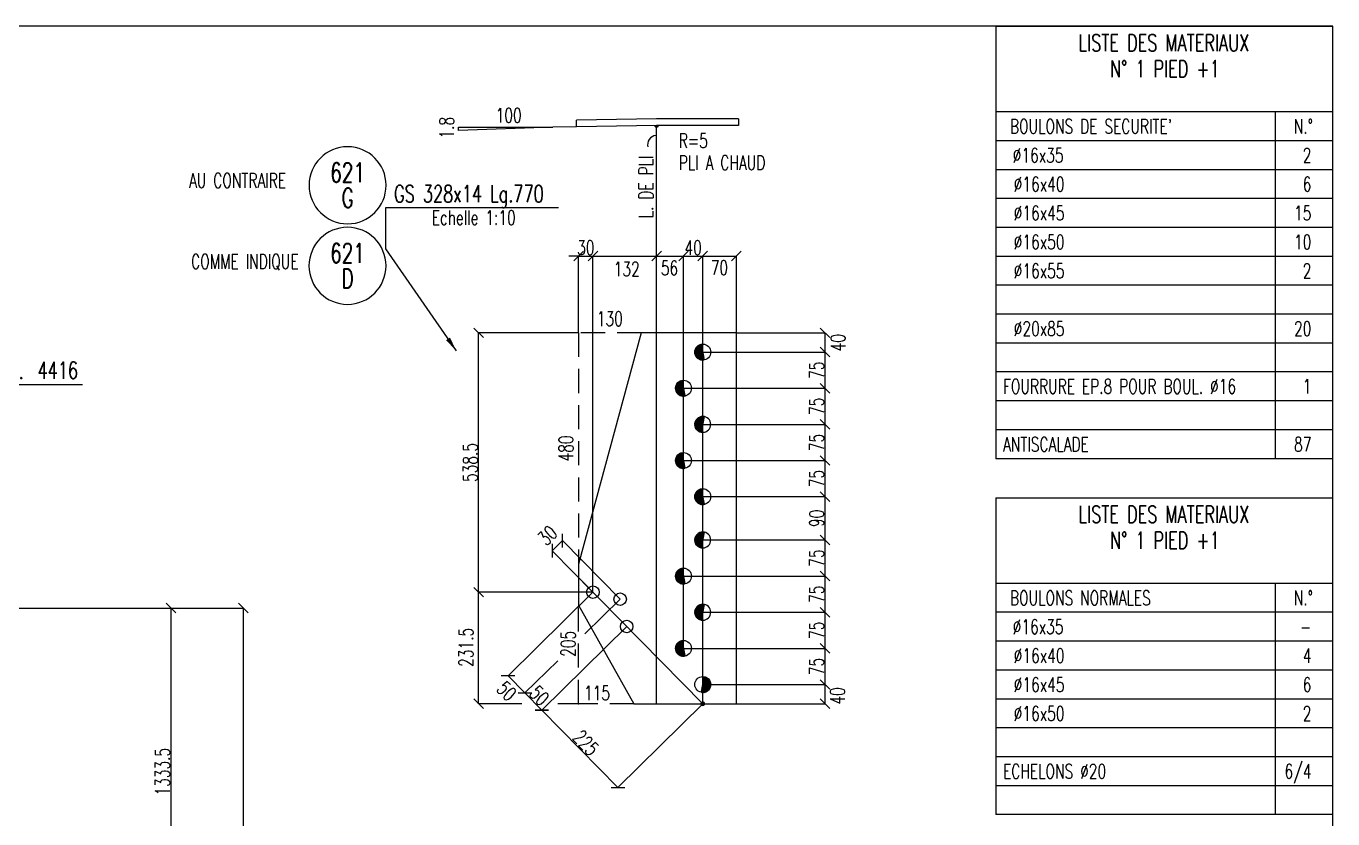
# Model space of a CAD drawing. Extents: x 610737 to 626957, y -3756 to 7724.
# Drawn here: x 621528 to 626957, y 4433 to 7724 of the extents above; entities that cross this region are included whole.
import ezdxf
from ezdxf.enums import TextEntityAlignment as Align

# ---------------------------------------------------------------- set-up
doc = ezdxf.new("R2010")
doc.units = 0
doc.header["$LTSCALE"] = 200
doc.header["$MEASUREMENT"] = 0
doc.linetypes.add('DASHED', pattern=[0.75, 0.5, -0.25])
doc.layers.get('0').update_dxf_attribs({"linetype": 'CONTINUOUS'})
for name, color, linetype in [('ASSI', 6, 'CONTINUOUS'), ('BOLLINI_5', 7, 'CONTINUOUS'), ('FORI', 2, 'CONTINUOUS'), ('LINEE_PIASTRA', 2, 'CONTINUOUS'), ('LINEE_PIASTRE', 2, 'CONTINUOUS'), ('LM', 7, 'CONTINUOUS'), ('LS', 7, 'CONTINUOUS'), ('PIASTRE', 5, 'CONTINUOUS'), ('PIEGA', 4, 'CONTINUOUS'), ('PIEGA_C_103_50', 7, 'CONTINUOUS'), ('QT_MPR', 7, 'CONTINUOUS'), ('TESTI_A_P', 7, 'CONTINUOUS')]:
    doc.layers.add(name, color=color, linetype=linetype)
doc.styles.add('PIEGATI', font='ROMANS8.shx', dxfattribs={"width": 0.7})
doc.styles.add('QUOTE', font='ROMANS8.SHX', dxfattribs={"width": 0.7})
doc.styles.add('RD', font='ROMAND8.SHX', dxfattribs={"width": 0.7})
doc.styles.add('RQL', font='ROMANS8.SHX', dxfattribs={"width": 0.7})
doc.styles.add('RS', font='ROMANS8.shx', dxfattribs={"width": 0.7})
doc.styles.get("Standard").update_dxf_attribs({"font": 'ROMANS8.SHX', "width": 0.7})
doc.dimstyles.new('TRATTO', dxfattribs={"dimscale": 0, "dimtxt": 60, "dimasz": 40, "dimexe": 0, "dimexo": 0, "dimgap": 5, "dimtad": 1, "dimrnd": 0.5, "dimdsep": 46, "dimtxsty": 'RS', "dimblk1": 'OBLIQUE', "dimblk2": 'OBLIQUE', "dimsah": 1, "dimcen": 0.09, "dimclrd": 2, "dimclre": 2, "dimclrt": 7, "dimadec": 0, "dimazin": 0, "dimtfac": 1, "dimtix": 1, "dimtmove": 2, "dimatfit": 3, "dimfxl": 1, "dimtolj": 1, "dimtzin": 0, "dimarcsym": 0})

# ---------------------------------------------------------------- blocks, each defined once
blk = doc.blocks.new('_OBLIQUE')
at = {"color": 0, "linetype": 'ByBlock'}
blk.add_line((-0.5, -0.5), (0.5, 0.5), dxfattribs=at)
blk = doc.blocks.new('*D19')
at = {"layer": 'LS', "color": 2, "lineweight": -2, "transparency": 16777216}
for p, q in [((621042.1, 5308.5), (622429.4, 5308.5)), ((622429.4, 5308.5), (622429.4, 1231.9)), ((618942.1, 1231.9), (622429.4, 1231.9))]:
    blk.add_line(p, q, dxfattribs=at)
at = {"layer": 'LS', "color": 2, "lineweight": -2, "transparency": 16777216, "xscale": 40, "yscale": 40, "zscale": 40}
for p, rotation in [((622429.4, 5308.5), 90), ((622429.4, 1231.9), 270)]:
    blk.add_blockref('_OBLIQUE', p, dxfattribs=dict(at, rotation=rotation))
at = {"layer": 'LS', "color": 7, "transparency": 16777216, "insert": (622394.4, 3270.2), "char_height": 60, "attachment_point": 5, "rotation": 90, "style": 'RS'}
blk.add_mtext('\\A1;4000', dxfattribs=at)
blk = doc.blocks.new('*D21')
at = {"layer": 'LS', "color": 2, "lineweight": -2, "transparency": 16777216}
for p, q in [((621089, 5308.5), (622129.3, 5308.5)), ((622129.3, 5308.5), (622129.3, 3949.5)), ((621885.9, 3949.5), (622129.3, 3949.5))]:
    blk.add_line(p, q, dxfattribs=at)
at = {"layer": 'LS', "color": 2, "lineweight": -2, "transparency": 16777216, "xscale": 40, "yscale": 40, "zscale": 40}
for p, rotation in [((622129.3, 5308.5), 90), ((622129.3, 3949.5), 270)]:
    blk.add_blockref('_OBLIQUE', p, dxfattribs=dict(at, rotation=rotation))
at = {"layer": 'LS', "color": 7, "transparency": 16777216, "insert": (622094.3, 4629), "char_height": 60, "attachment_point": 5, "rotation": 90, "style": 'RS'}
blk.add_mtext('\\A1;1333.5', dxfattribs=at)
blk = doc.blocks.new('ASSE98')
blk.add_line((0, 0), (1, 0))
at = {"color": 7, "style": 'QUOTE', "width": 0.5, "flags": 1}
for tag, p in [('TI', (1.3831, 6.8273)), ('DI_S', (1.3831, 6.4218)), ('D_S', (1.3831, 6.0209)), ('E_S', (1.3831, 5.6806)), ('NFORI', (1.3645, 5.2979)), ('ALAR', (1.3635, 4.9325)), ('FAM', (1.3775, 4.5465)), ('ALA', (1.3831, 4.1926)), ('DISP2', (1.3831, 3.8497)), ('DISP1', (1.3831, 3.5069)), ('PINZAF', (1.3831, 3.164)), ('PINZAI', (1.3831, 2.8211)), ('TRP', (1.3831, 2.4783)), ('NP', (1.3831, 2.1354)), ('SV', (1.3831, 1.7926)), ('PESO', (1.3831, 1.4497)), ('QUA', (1.3831, 1.1069)), ('LUN', (1.3831, 0.764)), ('PROF', (1.3831, 0.4211)), ('POS', (1.3831, 0.0783))]:
    blk.add_attdef(tag, p, '', height=0.2, dxfattribs=at)
at = {"color": 7, "flags": 1}
for tag, p in [('LAV1', (3.0743, 6.8285)), ('LAV2', (3.0743, 6.4951)), ('LAV3', (3.0743, 6.1618)), ('LAV4', (3.0743, 5.8285)), ('LAV5', (3.0743, 5.4951)), ('LAV6', (3.0743, 5.1618)), ('LAV7', (3.0743, 4.8285)), ('LAV8', (3.0743, 4.4951)), ('LAV9', (3.0743, 4.1618)), ('LAV10', (3.0743, 3.8285))]:
    blk.add_attdef(tag, p, '', height=0.2, dxfattribs=at)
blk = doc.blocks.new('MRKR_98')
blk.add_point((0, 0))
at = {"color": 7, "style": 'QUOTE', "width": 0.5, "flags": 1}
for tag, p in [('TI', (3.7, 6.8)), ('NFORI', (3.7, 5.3)), ('AUX2', (3.7, 4.9)), ('FAM', (3.7, 4.5)), ('AUX1', (3.7, 4.2)), ('COMMESSA', (3.7, 3.8)), ('SPESSORE', (3.7, 2.5)), ('SV', (3.7, 1.8)), ('QUA', (3.7, 1.1)), ('DI_S', (3.7, 6.4)), ('D_S', (3.7, 6)), ('E_S', (3.7, 5.7)), ('MD', (3.7, 3.5)), ('MP', (3.7, 3.2)), ('LARGHEZZA', (3.7, 2.8)), ('NP', (3.7, 2.1)), ('PESO', (3.7, 1.4)), ('LUN', (3.7, 0.8)), ('PROF', (3.7, 0.4)), ('POS', (3.7, 0.1))]:
    blk.add_attdef(tag, p, '', height=0.2, dxfattribs=at)
at = {"color": 7, "flags": 1}
for tag, p in [('LAV1', (5.3, 6.9)), ('LAV2', (5.3, 6.5)), ('LAV3', (5.3, 6.2)), ('LAV4', (5.3, 5.9)), ('LAV5', (5.3, 5.5)), ('LAV6', (5.3, 5.2)), ('LAV7', (5.3, 4.9)), ('LAV8', (5.3, 4.5)), ('LAV9', (5.3, 4.2)), ('LAV10', (5.3, 3.9))]:
    blk.add_attdef(tag, p, '', height=0.2, dxfattribs=at)
blk = doc.blocks.new('20')
at = {"color": 0}
for p, q in [((0, 0.98), (0.02, 1)), ((0, 0.94), (0.06, 1)), ((1, -0.01), (0, 0.99)), ((0, 0.89), (0.1, 0.99)), ((0, 0.85), (0.14, 0.99)), ((0, 0.8), (0.18, 0.98)), ((0, 0.76), (0.22, 0.98)), ((0, 0.71), (0.25, 0.97)), ((0, 0.67), (0.29, 0.96)), ((1, -0.05), (0, 0.95)), ((0, 0.62), (0.32, 0.95)), ((0, 0.58), (0.36, 0.93)), ((0, 0.53), (0.39, 0.92)), ((0, 0.49), (0.42, 0.91)), ((1, -0.09), (0, 0.9)), ((0, 0.44), (0.45, 0.89)), ((0, 0.4), (0.48, 0.88)), ((0.99, -0.13), (0, 0.86)), ((0, 0.35), (0.51, 0.86)), ((0, 0.31), (0.54, 0.84)), ((0, 0.26), (0.56, 0.83)), ((0.99, -0.17), (0, 0.81)), ((0, 0.22), (0.59, 0.81)), ((0, 0.17), (0.61, 0.79)), ((0.98, -0.21), (0, 0.77)), ((0, 0.13), (0.64, 0.77)), ((0, 0.08), (0.66, 0.75)), ((0, 0.04), (0.69, 0.73)), ((0.97, -0.25), (0, 0.72)), ((0, -0.01), (0.71, 0.7)), ((0.96, -0.28), (0, 0.68)), ((0, -0.05), (0.73, 0.68)), ((0, -0.1), (0.75, 0.66)), ((0.95, -0.32), (0, 0.63)), ((0, -0.14), (0.77, 0.63)), ((0, -0.19), (0.79, 0.61)), ((0.94, -0.35), (0, 0.59)), ((0, -0.23), (0.81, 0.58)), ((0, -0.28), (0.83, 0.56)), ((0.92, -0.38), (0, 0.54)), ((0, -0.32), (0.85, 0.53)), ((0.91, -0.41), (0, 0.5)), ((0, -0.36), (0.87, 0.5)), ((0, -0.41), (0.88, 0.47)), ((0.9, -0.44), (0, 0.45)), ((0, -0.45), (0.9, 0.44)), ((0.88, -0.47), (0, 0.41)), ((0, -0.5), (0.91, 0.41)), ((0, -0.54), (0.92, 0.38)), ((0.87, -0.5), (0, 0.36)), ((0, -0.59), (0.94, 0.35)), ((0.85, -0.53), (0, 0.32)), ((0, -0.63), (0.95, 0.31)), ((0, -0.68), (0.96, 0.28)), ((0.83, -0.56), (0, 0.27)), ((0, -0.72), (0.97, 0.25)), ((0.81, -0.58), (0, 0.23)), ((0, -0.77), (0.98, 0.21)), ((0.79, -0.61), (0, 0.18)), ((0, -0.81), (0.99, 0.17)), ((0.77, -0.63), (0, 0.14)), ((0, -0.86), (0.99, 0.13)), ((0.75, -0.66), (0, 0.09)), ((0, -0.9), (1, 0.09)), ((0.73, -0.68), (0, 0.05)), ((0, -0.95), (1, 0.05)), ((0.71, -0.7), (0, 0.01)), ((0, -0.99), (1, 0.01)), ((1, 0.04), (0.04, 1)), ((1, 0.09), (0.09, 1)), ((0.99, 0.14), (0.14, 0.99)), ((0.98, 0.19), (0.19, 0.98)), ((0.97, 0.25), (0.25, 0.97)), ((0.95, 0.31), (0.31, 0.95)), ((0.92, 0.38), (0.38, 0.92)), ((0.88, 0.47), (0.47, 0.88)), ((0.81, 0.59), (0.59, 0.81)), ((0.69, -0.73), (0, -0.04)), ((0.66, -0.75), (0, -0.08)), ((0.64, -0.77), (0, -0.13)), ((0.61, -0.79), (0, -0.17)), ((0.59, -0.81), (0, -0.22)), ((0.56, -0.83), (0, -0.26)), ((0.54, -0.84), (0, -0.31)), ((0.51, -0.86), (0, -0.35)), ((0.48, -0.88), (0, -0.4)), ((0.45, -0.89), (0, -0.44)), ((0.42, -0.91), (0, -0.49)), ((0.39, -0.92), (0, -0.53)), ((0.36, -0.93), (0, -0.58)), ((0.32, -0.95), (0, -0.62)), ((0.29, -0.96), (0, -0.67)), ((0.25, -0.97), (0, -0.71)), ((0.22, -0.98), (0, -0.76)), ((0.18, -0.98), (0, -0.8)), ((0.14, -0.99), (0, -0.85)), ((0.1, -0.99), (0, -0.89)), ((0.04, -1), (1, -0.04)), ((0.09, -1), (1, -0.09)), ((0.14, -0.99), (0.99, -0.14)), ((0.19, -0.98), (0.98, -0.19)), ((0.25, -0.97), (0.97, -0.25)), ((0.31, -0.95), (0.95, -0.31)), ((0.38, -0.92), (0.92, -0.38)), ((0.47, -0.88), (0.88, -0.47)), ((0.59, -0.81), (0.81, -0.59))]:
    blk.add_line(p, q, dxfattribs=at)
blk.add_line((0, 1), (0, -1))
blk.add_circle((0, 0), 1)
blk = doc.blocks.new('16')
blk.add_circle((0, 0), 1)
blk = doc.blocks.new('*D108')
at = {"layer": 'QT_MPR', "color": 2, "lineweight": -2, "transparency": 16777216}
for p, q in [((623822.7, 6770), (623782.7, 6770)), ((623822.7, 6451.1), (623822.7, 6770)), ((623822.7, 6770), (623882.4, 6770)), ((623882.4, 5374.4), (623882.4, 6770)), ((623882.4, 6770), (623922.4, 6770))]:
    blk.add_line(p, q, dxfattribs=at)
at = {"layer": 'QT_MPR', "color": 2, "lineweight": -2, "transparency": 16777216, "xscale": 40, "yscale": 40, "zscale": 40}
blk.add_blockref('_OBLIQUE', (623822.7, 6770), dxfattribs=at)
at = {"layer": 'QT_MPR', "color": 2, "lineweight": -2, "transparency": 16777216, "xscale": 40, "yscale": 40, "zscale": 40, "rotation": 180.0000000000001}
blk.add_blockref('_OBLIQUE', (623882.4, 6770), dxfattribs=at)
at = {"layer": 'QT_MPR', "color": 7, "transparency": 16777216, "insert": (623852.5, 6805), "char_height": 60, "attachment_point": 5, "style": 'RS'}
blk.add_mtext('\\A1;30', dxfattribs=at)
blk = doc.blocks.new('*D172')
at = {"layer": 'QT_MPR', "color": 2, "lineweight": -2, "transparency": 16777216}
for p, q in [((623882.4, 5374.4), (623882.4, 6770)), ((623882.4, 6770), (624146.7, 6770)), ((624146.7, 6451.1), (624146.7, 6770))]:
    blk.add_line(p, q, dxfattribs=at)
at = {"layer": 'QT_MPR', "color": 2, "lineweight": -2, "transparency": 16777216, "xscale": 40, "yscale": 40, "zscale": 40, "rotation": 180.0000000000001}
blk.add_blockref('_OBLIQUE', (623882.4, 6770), dxfattribs=at)
at = {"layer": 'QT_MPR', "color": 2, "lineweight": -2, "transparency": 16777216, "xscale": 40, "yscale": 40, "zscale": 40}
blk.add_blockref('_OBLIQUE', (624146.7, 6770), dxfattribs=at)
at = {"layer": 'QT_MPR', "color": 7, "transparency": 16777216, "insert": (624022.8, 6715.8), "char_height": 60, "attachment_point": 5, "style": 'RS'}
blk.add_mtext('\\A1;132', dxfattribs=at)
blk = doc.blocks.new('*D109')
at = {"layer": 'QT_MPR', "color": 2, "lineweight": -2, "transparency": 16777216}
for p, q in [((624146.7, 6451.1), (624146.7, 6770)), ((624146.7, 6770), (624258.7, 6770)), ((624258.7, 5141.1), (624258.7, 6770))]:
    blk.add_line(p, q, dxfattribs=at)
at = {"layer": 'QT_MPR', "color": 2, "lineweight": -2, "transparency": 16777216, "xscale": 40, "yscale": 40, "zscale": 40, "rotation": 180.0000000000001}
blk.add_blockref('_OBLIQUE', (624146.7, 6770), dxfattribs=at)
at = {"layer": 'QT_MPR', "color": 2, "lineweight": -2, "transparency": 16777216, "xscale": 40, "yscale": 40, "zscale": 40}
blk.add_blockref('_OBLIQUE', (624258.7, 6770), dxfattribs=at)
at = {"layer": 'QT_MPR', "color": 7, "transparency": 16777216, "insert": (624200.5, 6720.3), "char_height": 60, "attachment_point": 5, "style": 'RS'}
blk.add_mtext('\\A1;56', dxfattribs=at)
blk = doc.blocks.new('*D110')
at = {"layer": 'QT_MPR', "color": 2, "lineweight": -2, "transparency": 16777216}
for p, q in [((624258.7, 6221.1), (624258.7, 6770)), ((624258.7, 6770), (624338.7, 6770)), ((624338.7, 4911.1), (624338.7, 6770))]:
    blk.add_line(p, q, dxfattribs=at)
at = {"layer": 'QT_MPR', "color": 2, "lineweight": -2, "transparency": 16777216, "xscale": 40, "yscale": 40, "zscale": 40, "rotation": 180.0000000000001}
blk.add_blockref('_OBLIQUE', (624258.7, 6770), dxfattribs=at)
at = {"layer": 'QT_MPR', "color": 2, "lineweight": -2, "transparency": 16777216, "xscale": 40, "yscale": 40, "zscale": 40}
blk.add_blockref('_OBLIQUE', (624338.7, 6770), dxfattribs=at)
at = {"layer": 'QT_MPR', "color": 7, "transparency": 16777216, "insert": (624298.7, 6805), "char_height": 60, "attachment_point": 5, "style": 'RS'}
blk.add_mtext('\\A1;40', dxfattribs=at)
blk = doc.blocks.new('*D111')
at = {"layer": 'QT_MPR', "color": 2, "lineweight": -2, "transparency": 16777216}
for p, q in [((624338.7, 6371.1), (624338.7, 6770)), ((624338.7, 6770), (624478.7, 6770)), ((624478.7, 6451.1), (624478.7, 6770))]:
    blk.add_line(p, q, dxfattribs=at)
at = {"layer": 'QT_MPR', "color": 2, "lineweight": -2, "transparency": 16777216, "xscale": 40, "yscale": 40, "zscale": 40, "rotation": 180.0000000000001}
blk.add_blockref('_OBLIQUE', (624338.7, 6770), dxfattribs=at)
at = {"layer": 'QT_MPR', "color": 2, "lineweight": -2, "transparency": 16777216, "xscale": 40, "yscale": 40, "zscale": 40}
blk.add_blockref('_OBLIQUE', (624478.7, 6770), dxfattribs=at)
at = {"layer": 'QT_MPR', "color": 7, "transparency": 16777216, "insert": (624407.8, 6722.1), "char_height": 60, "attachment_point": 5, "style": 'RS'}
blk.add_mtext('\\A1;70', dxfattribs=at)
blk = doc.blocks.new('*D112')
at = {"layer": 'QT_MPR', "color": 2, "lineweight": -2, "transparency": 16777216}
for p, q in [((624338.7, 4991.1), (624846.8, 4991.1)), ((624846.8, 4911.1), (624846.8, 4991.1)), ((624478.7, 4911.1), (624846.8, 4911.1))]:
    blk.add_line(p, q, dxfattribs=at)
at = {"layer": 'QT_MPR', "color": 2, "lineweight": -2, "transparency": 16777216, "xscale": 40, "yscale": 40, "zscale": 40}
for p, rotation in [((624846.8, 4991.1), 90), ((624846.8, 4911.1), 270)]:
    blk.add_blockref('_OBLIQUE', p, dxfattribs=dict(at, rotation=rotation))
at = {"layer": 'QT_MPR', "color": 7, "transparency": 16777216, "insert": (624898.4, 4943.5), "char_height": 60, "attachment_point": 5, "rotation": 90, "style": 'RS'}
blk.add_mtext('\\A1;40', dxfattribs=at)
blk = doc.blocks.new('*D113')
at = {"layer": 'QT_MPR', "color": 2, "lineweight": -2, "transparency": 16777216}
for p, q in [((624258.7, 5141.1), (624846.8, 5141.1)), ((624846.8, 4991.1), (624846.8, 5141.1)), ((624338.7, 4991.1), (624846.8, 4991.1))]:
    blk.add_line(p, q, dxfattribs=at)
at = {"layer": 'QT_MPR', "color": 2, "lineweight": -2, "transparency": 16777216, "xscale": 40, "yscale": 40, "zscale": 40}
for p, rotation in [((624846.8, 5141.1), 90), ((624846.8, 4991.1), 270)]:
    blk.add_blockref('_OBLIQUE', p, dxfattribs=dict(at, rotation=rotation))
at = {"layer": 'QT_MPR', "color": 7, "transparency": 16777216, "insert": (624811.8, 5066.1), "char_height": 60, "attachment_point": 5, "rotation": 90, "style": 'RS'}
blk.add_mtext('\\A1;75', dxfattribs=at)
blk = doc.blocks.new('*D114')
at = {"layer": 'QT_MPR', "color": 2, "lineweight": -2, "transparency": 16777216}
for p, q in [((624338.7, 5291.1), (624846.8, 5291.1)), ((624846.8, 5141.1), (624846.8, 5291.1)), ((624258.7, 5141.1), (624846.8, 5141.1))]:
    blk.add_line(p, q, dxfattribs=at)
at = {"layer": 'QT_MPR', "color": 2, "lineweight": -2, "transparency": 16777216, "xscale": 40, "yscale": 40, "zscale": 40}
for p, rotation in [((624846.8, 5291.1), 90), ((624846.8, 5141.1), 270)]:
    blk.add_blockref('_OBLIQUE', p, dxfattribs=dict(at, rotation=rotation))
at = {"layer": 'QT_MPR', "color": 7, "transparency": 16777216, "insert": (624811.8, 5216.1), "char_height": 60, "attachment_point": 5, "rotation": 90, "style": 'RS'}
blk.add_mtext('\\A1;75', dxfattribs=at)
blk = doc.blocks.new('*D115')
at = {"layer": 'QT_MPR', "color": 2, "lineweight": -2, "transparency": 16777216}
for p, q in [((624258.7, 5441.1), (624846.8, 5441.1)), ((624846.8, 5291.1), (624846.8, 5441.1)), ((624338.7, 5291.1), (624846.8, 5291.1))]:
    blk.add_line(p, q, dxfattribs=at)
at = {"layer": 'QT_MPR', "color": 2, "lineweight": -2, "transparency": 16777216, "xscale": 40, "yscale": 40, "zscale": 40}
for p, rotation in [((624846.8, 5441.1), 90), ((624846.8, 5291.1), 270)]:
    blk.add_blockref('_OBLIQUE', p, dxfattribs=dict(at, rotation=rotation))
at = {"layer": 'QT_MPR', "color": 7, "transparency": 16777216, "insert": (624811.8, 5366.1), "char_height": 60, "attachment_point": 5, "rotation": 90, "style": 'RS'}
blk.add_mtext('\\A1;75', dxfattribs=at)
blk = doc.blocks.new('*D116')
at = {"layer": 'QT_MPR', "color": 2, "lineweight": -2, "transparency": 16777216}
for p, q in [((624338.7, 5591.1), (624846.8, 5591.1)), ((624846.8, 5441.1), (624846.8, 5591.1)), ((624258.7, 5441.1), (624846.8, 5441.1))]:
    blk.add_line(p, q, dxfattribs=at)
at = {"layer": 'QT_MPR', "color": 2, "lineweight": -2, "transparency": 16777216, "xscale": 40, "yscale": 40, "zscale": 40}
for p, rotation in [((624846.8, 5591.1), 90), ((624846.8, 5441.1), 270)]:
    blk.add_blockref('_OBLIQUE', p, dxfattribs=dict(at, rotation=rotation))
at = {"layer": 'QT_MPR', "color": 7, "transparency": 16777216, "insert": (624811.8, 5516.1), "char_height": 60, "attachment_point": 5, "rotation": 90, "style": 'RS'}
blk.add_mtext('\\A1;75', dxfattribs=at)
blk = doc.blocks.new('*D117')
at = {"layer": 'QT_MPR', "color": 2, "lineweight": -2, "transparency": 16777216}
for p, q in [((624338.7, 5771.1), (624846.8, 5771.1)), ((624846.8, 5591.1), (624846.8, 5771.1)), ((624338.7, 5591.1), (624846.8, 5591.1))]:
    blk.add_line(p, q, dxfattribs=at)
at = {"layer": 'QT_MPR', "color": 2, "lineweight": -2, "transparency": 16777216, "xscale": 40, "yscale": 40, "zscale": 40}
for p, rotation in [((624846.8, 5771.1), 90), ((624846.8, 5591.1), 270)]:
    blk.add_blockref('_OBLIQUE', p, dxfattribs=dict(at, rotation=rotation))
at = {"layer": 'QT_MPR', "color": 7, "transparency": 16777216, "insert": (624811.8, 5681.1), "char_height": 60, "attachment_point": 5, "rotation": 90, "style": 'RS'}
blk.add_mtext('\\A1;90', dxfattribs=at)
blk = doc.blocks.new('*D118')
at = {"layer": 'QT_MPR', "color": 2, "lineweight": -2, "transparency": 16777216}
for p, q in [((624258.7, 5921.1), (624846.8, 5921.1)), ((624846.8, 5771.1), (624846.8, 5921.1)), ((624338.7, 5771.1), (624846.8, 5771.1))]:
    blk.add_line(p, q, dxfattribs=at)
at = {"layer": 'QT_MPR', "color": 2, "lineweight": -2, "transparency": 16777216, "xscale": 40, "yscale": 40, "zscale": 40}
for p, rotation in [((624846.8, 5921.1), 90), ((624846.8, 5771.1), 270)]:
    blk.add_blockref('_OBLIQUE', p, dxfattribs=dict(at, rotation=rotation))
at = {"layer": 'QT_MPR', "color": 7, "transparency": 16777216, "insert": (624811.8, 5846.1), "char_height": 60, "attachment_point": 5, "rotation": 90, "style": 'RS'}
blk.add_mtext('\\A1;75', dxfattribs=at)
blk = doc.blocks.new('*D119')
at = {"layer": 'QT_MPR', "color": 2, "lineweight": -2, "transparency": 16777216}
for p, q in [((624338.7, 6071.1), (624846.8, 6071.1)), ((624846.8, 5921.1), (624846.8, 6071.1)), ((624258.7, 5921.1), (624846.8, 5921.1))]:
    blk.add_line(p, q, dxfattribs=at)
at = {"layer": 'QT_MPR', "color": 2, "lineweight": -2, "transparency": 16777216, "xscale": 40, "yscale": 40, "zscale": 40}
for p, rotation in [((624846.8, 6071.1), 90), ((624846.8, 5921.1), 270)]:
    blk.add_blockref('_OBLIQUE', p, dxfattribs=dict(at, rotation=rotation))
at = {"layer": 'QT_MPR', "color": 7, "transparency": 16777216, "insert": (624811.8, 5996.1), "char_height": 60, "attachment_point": 5, "rotation": 90, "style": 'RS'}
blk.add_mtext('\\A1;75', dxfattribs=at)
blk = doc.blocks.new('*D120')
at = {"layer": 'QT_MPR', "color": 2, "lineweight": -2, "transparency": 16777216}
for p, q in [((624258.7, 6221.1), (624846.8, 6221.1)), ((624846.8, 6071.1), (624846.8, 6221.1)), ((624338.7, 6071.1), (624846.8, 6071.1))]:
    blk.add_line(p, q, dxfattribs=at)
at = {"layer": 'QT_MPR', "color": 2, "lineweight": -2, "transparency": 16777216, "xscale": 40, "yscale": 40, "zscale": 40}
for p, rotation in [((624846.8, 6221.1), 90), ((624846.8, 6071.1), 270)]:
    blk.add_blockref('_OBLIQUE', p, dxfattribs=dict(at, rotation=rotation))
at = {"layer": 'QT_MPR', "color": 7, "transparency": 16777216, "insert": (624811.8, 6146.1), "char_height": 60, "attachment_point": 5, "rotation": 90, "style": 'RS'}
blk.add_mtext('\\A1;75', dxfattribs=at)
blk = doc.blocks.new('*D121')
at = {"layer": 'QT_MPR', "color": 2, "lineweight": -2, "transparency": 16777216}
for p, q in [((624338.7, 6371.1), (624846.8, 6371.1)), ((624846.8, 6221.1), (624846.8, 6371.1)), ((624258.7, 6221.1), (624846.8, 6221.1))]:
    blk.add_line(p, q, dxfattribs=at)
at = {"layer": 'QT_MPR', "color": 2, "lineweight": -2, "transparency": 16777216, "xscale": 40, "yscale": 40, "zscale": 40}
for p, rotation in [((624846.8, 6371.1), 90), ((624846.8, 6221.1), 270)]:
    blk.add_blockref('_OBLIQUE', p, dxfattribs=dict(at, rotation=rotation))
at = {"layer": 'QT_MPR', "color": 7, "transparency": 16777216, "insert": (624811.8, 6296.1), "char_height": 60, "attachment_point": 5, "rotation": 90, "style": 'RS'}
blk.add_mtext('\\A1;75', dxfattribs=at)
blk = doc.blocks.new('*D122')
at = {"layer": 'QT_MPR', "color": 2, "lineweight": -2, "transparency": 16777216}
for p, q in [((624478.7, 6451.1), (624846.8, 6451.1)), ((624846.8, 6371.1), (624846.8, 6451.1)), ((624338.7, 6371.1), (624846.8, 6371.1))]:
    blk.add_line(p, q, dxfattribs=at)
at = {"layer": 'QT_MPR', "color": 2, "lineweight": -2, "transparency": 16777216, "xscale": 40, "yscale": 40, "zscale": 40}
for p, rotation in [((624846.8, 6451.1), 90), ((624846.8, 6371.1), 270)]:
    blk.add_blockref('_OBLIQUE', p, dxfattribs=dict(at, rotation=rotation))
at = {"layer": 'QT_MPR', "color": 7, "transparency": 16777216, "insert": (624901.1, 6410.4), "char_height": 60, "attachment_point": 5, "rotation": 90, "style": 'RS'}
blk.add_mtext('\\A1;40', dxfattribs=at)
blk = doc.blocks.new('*D123')
at = {"layer": 'LS', "color": 2, "lineweight": -2, "transparency": 16777216}
for p, q in [((623882.4, 5374.4), (623529.8, 5027.1)), ((623736, 5089.8), (623600, 4955.9)), ((623529.8, 5027.1), (623600, 4955.9))]:
    blk.add_line(p, q, dxfattribs=at)
at = {"layer": 'LS', "color": 2, "lineweight": -2, "transparency": 16777216, "xscale": 40, "yscale": 40, "zscale": 40}
for p, rotation in [((623529.8, 5027.1), 134.567954307), ((623600, 4955.9), 314.567954307)]:
    blk.add_blockref('_OBLIQUE', p, dxfattribs=dict(at, rotation=rotation))
at = {"layer": 'LS', "color": 7, "transparency": 16777216, "insert": (623524.2, 4963.9), "char_height": 60, "attachment_point": 5, "rotation": 314.568, "style": 'RS'}
blk.add_mtext('\\A1;50', dxfattribs=at)
blk = doc.blocks.new('*D124')
at = {"layer": 'LS', "color": 2, "lineweight": -2, "transparency": 16777216}
for p, q in [((624022.7, 5231.9), (623670.2, 4884.6)), ((623736, 5089.8), (623600, 4955.9)), ((623600, 4955.9), (623670.2, 4884.6))]:
    blk.add_line(p, q, dxfattribs=at)
at = {"layer": 'LS', "color": 2, "lineweight": -2, "transparency": 16777216, "xscale": 40, "yscale": 40, "zscale": 40}
for p, rotation in [((623600, 4955.9), 134.567954307), ((623670.2, 4884.6), 314.567954307)]:
    blk.add_blockref('_OBLIQUE', p, dxfattribs=dict(at, rotation=rotation))
at = {"layer": 'LS', "color": 7, "transparency": 16777216, "insert": (623660, 4944.8), "char_height": 60, "attachment_point": 5, "rotation": 314.568, "style": 'RS'}
blk.add_mtext('\\A1;50', dxfattribs=at)
blk = doc.blocks.new('*D125')
at = {"layer": 'LS', "color": 2, "lineweight": -2, "transparency": 16777216}
for p, q in [((624022.7, 5231.9), (623670.2, 4884.6)), ((624338.7, 4911.1), (623986.2, 4563.8)), ((623670.2, 4884.6), (623986.2, 4563.8))]:
    blk.add_line(p, q, dxfattribs=at)
at = {"layer": 'LS', "color": 2, "lineweight": -2, "transparency": 16777216, "xscale": 40, "yscale": 40, "zscale": 40}
for p, rotation in [((623670.2, 4884.6), 134.567954307), ((623986.2, 4563.8), 314.567954307)]:
    blk.add_blockref('_OBLIQUE', p, dxfattribs=dict(at, rotation=rotation))
at = {"layer": 'LS', "color": 7, "transparency": 16777216, "insert": (623853.1, 4748.8), "char_height": 60, "attachment_point": 5, "rotation": 314.568, "style": 'RS'}
blk.add_mtext('\\A1;225', dxfattribs=at)
blk = doc.blocks.new('*D173')
at = {"layer": 'LS', "color": 2, "lineweight": -2, "transparency": 16777216}
for p, q in [((623882.4, 5374.4), (623407.6, 5374.4)), ((623407.6, 4911.1), (623407.6, 5374.4)), ((623586.4, 4911.1), (623407.6, 4911.1))]:
    blk.add_line(p, q, dxfattribs=at)
at = {"layer": 'LS', "color": 2, "lineweight": -2, "transparency": 16777216, "xscale": 40, "yscale": 40, "zscale": 40}
for p, rotation in [((623407.6, 5374.4), 90), ((623407.6, 4911.1), 270)]:
    blk.add_blockref('_OBLIQUE', p, dxfattribs=dict(at, rotation=rotation))
at = {"layer": 'LS', "color": 7, "transparency": 16777216, "insert": (623355.3, 5145.4), "char_height": 60, "attachment_point": 5, "rotation": 90, "style": 'RS'}
blk.add_mtext('\\A1;231.5', dxfattribs=at)
blk = doc.blocks.new('*D126')
at = {"layer": 'LS', "color": 2, "lineweight": -2, "transparency": 16777216}
for p, q in [((623822.7, 6451.1), (623407.6, 6451.1)), ((623407.6, 5374.4), (623407.6, 6451.1)), ((623882.4, 5374.4), (623407.6, 5374.4))]:
    blk.add_line(p, q, dxfattribs=at)
at = {"layer": 'LS', "color": 2, "lineweight": -2, "transparency": 16777216, "xscale": 40, "yscale": 40, "zscale": 40}
for p, rotation in [((623407.6, 6451.1), 90), ((623407.6, 5374.4), 270)]:
    blk.add_blockref('_OBLIQUE', p, dxfattribs=dict(at, rotation=rotation))
at = {"layer": 'LS', "color": 7, "transparency": 16777216, "insert": (623372.6, 5912.7), "char_height": 60, "attachment_point": 5, "rotation": 90, "style": 'RS'}
blk.add_mtext('\\A1;538.5', dxfattribs=at)
blk = doc.blocks.new('*D127')
at = {"layer": 'LS', "color": 2, "lineweight": -2, "transparency": 16777216}
for p, q in [((623755.5, 5588.7), (623712.7, 5546.6)), ((623882.4, 5374.4), (623712.7, 5546.6)), ((623995.3, 5345.2), (623755.5, 5588.7))]:
    blk.add_line(p, q, dxfattribs=at)
at = {"layer": 'LS', "color": 2, "lineweight": -2, "transparency": 16777216, "xscale": 40, "yscale": 40, "zscale": 40}
for p, rotation in [((623755.5, 5588.7), 44.56795430699999), ((623712.7, 5546.6), 224.567954307)]:
    blk.add_blockref('_OBLIQUE', p, dxfattribs=dict(at, rotation=rotation))
at = {"layer": 'LS', "color": 7, "transparency": 16777216, "insert": (623693.7, 5609.7), "char_height": 60, "attachment_point": 5, "rotation": 44.568, "style": 'RS'}
blk.add_mtext('\\A1;30', dxfattribs=at)
blk = doc.blocks.new('LPIEGA')
at = {"color": 0, "linetype": 'ByBlock'}
blk.add_line((0, 0), (1, 0), dxfattribs=at)
at = {"color": 0}
for tag, p in [('VUOTO3', (1, 13)), ('VUOTO2', (1, 11)), ('VUOTO1', (1, 9))]:
    blk.add_attdef(tag, p, '', height=1, dxfattribs=at)
at = {"color": 0, "flags": 1}
for tag, p in [('ANG_PIE', (1, 7)), ('INC_PIE', (1, 5)), ('CF', (1, 3)), ('RAGGIO', (1, 1))]:
    blk.add_attdef(tag, p, '', height=1, dxfattribs=at)
blk = doc.blocks.new('YYY')
blk.add_circle((0, 0), 8)
at = {"color": 3, "style": 'RQL', "width": 0.7}
for tag, p in [('POS3', (0, 0.65)), ('POS2', (0, -4.63))]:
    blk.add_attdef(tag, text='', height=4, dxfattribs=at).set_placement(p, align=Align.CENTER)
at = {"style": 'RQL', "width": 0.7, "flags": 1}
blk.add_attdef('TIPO', text='', height=3, dxfattribs=at).set_placement((0, 0), align=Align.MIDDLE_CENTER)

msp = doc.modelspace()

# ---------------------------------------------------------------- linework, layer by layer
at = {"color": 2, "linetype": 'DASHED'}
for p, q in [((624082.704, 6451.099), (623822.704, 6451.099)), ((623822.704, 6451.099), (623822.704, 5491.099)), ((623822.704, 4911.099), (623822.704, 5321.099)), ((624052.704, 4911.099), (623822.704, 4911.099))]:
    msp.add_line(p, q, dxfattribs=at)
at = {"layer": 'LINEE_PIASTRA'}
for p, q in [((624082.704, 6451.099), (623822.704, 5491.099)), ((623822.704, 5321.099), (624052.704, 4911.099))]:
    msp.add_line(p, q, dxfattribs=at)
at = {"layer": 'LINEE_PIASTRE'}
for p, q in [((624146.452, 7340.261), (623814.253, 7334.281)), ((623814.757, 7306.286), (623814.253, 7334.281)), ((624486.704, 7340.261), (624146.452, 7340.261)), ((624486.704, 7340.261), (624486.704, 7312.261)), ((624146.704, 7312.261), (623814.757, 7306.286)), ((624486.704, 7312.261), (624146.704, 7312.261)), ((624478.704, 6451.099), (624082.704, 6451.099)), ((624478.704, 4911.099), (624478.704, 6451.099)), ((623822.704, 5491.099), (623822.704, 5321.099)), ((624052.704, 4911.099), (624478.704, 4911.099))]:
    msp.add_line(p, q, dxfattribs=at)
at = {"layer": 'LINEE_PIASTRE', "const_width": 9.75}
msp.add_lwpolyline([(624141.579, 7312.168, 0.99104122), (624151.829, 7312.261)], format="xyb", dxfattribs=at)
at = {"layer": 'LS', "color": 3}
for p, q in [((625556.515, 7724.403), (625556.515, 5928.588)), ((625556.515, 7724.403), (626956.515, 7724.403)), ((626956.515, 7368.403), (625556.515, 7368.403)), ((626716.244, 7368.403), (626716.244, 5928.588)), ((626716.244, 7368.403), (626716.244, 5928.588)), ((626956.515, 7248.42), (625556.515, 7248.42)), ((626956.515, 5928.588), (625556.515, 5928.588)), ((625556.515, 5766.7), (625556.515, 4450.7)), ((625556.515, 5766.7), (626956.515, 5766.7)), ((626956.515, 4450.683), (626956.515, 5766.7)), ((626956.515, 5410.7), (625556.515, 5410.7)), ((626716.244, 5410.7), (626716.244, 4450.7)), ((626716.244, 5410.7), (626716.244, 4450.683)), ((626956.515, 5290.717), (625556.515, 5290.717)), ((626956.515, 4450.683), (625556.515, 4450.683))]:
    msp.add_line(p, q, dxfattribs=at)
at = {"layer": 'LS', "color": 6}
for p, q in [((623814.757, 7306.286), (623715.735, 7304.503)), ((624146.704, 6770), (624146.704, 7312.261)), ((626956.515, 7128.437), (625556.515, 7128.437)), ((626956.515, 7008.437), (625556.515, 7008.437)), ((623739.65, 6970.344), (623020.515, 6970.344)), ((623020.515, 6970.344), (623020.515, 6800.49)), ((626956.515, 6888.454), (625556.515, 6888.454)), ((626956.515, 6888.437), (625556.515, 6888.437)), ((623020.515, 6800.49), (623314.533, 6376.775)), ((626956.515, 6768.47), (625556.515, 6768.47)), ((626956.515, 6648.504), (625556.515, 6648.504)), ((626956.515, 6528.504), (625556.515, 6528.504)), ((626956.515, 6408.521), (625556.515, 6408.521)), ((626956.515, 6288.538), (625556.515, 6288.538)), ((621761.064, 6234.81), (620740.405, 6234.81)), ((626956.515, 6168.554), (625556.515, 6168.554)), ((626956.515, 6048.571), (625556.515, 6048.571)), ((626956.515, 5170.733), (625556.515, 5170.733)), ((626956.515, 5170.733), (625556.515, 5170.733)), ((626956.515, 5050.733), (625556.515, 5050.733)), ((626956.515, 5050.733), (625556.515, 5050.733)), ((626956.515, 4930.75), (625556.515, 4930.75)), ((626956.515, 4930.75), (625556.515, 4930.75)), ((626956.515, 4930.733), (625556.515, 4930.733)), ((626956.515, 4810.767), (625556.515, 4810.767)), ((626956.515, 4810.767), (625556.515, 4810.767)), ((626956.515, 4690.649), (625556.515, 4690.649)), ((626956.515, 4690.649), (625556.515, 4690.649)), ((626956.515, 4570.666), (625556.515, 4570.666))]:
    msp.add_line(p, q, dxfattribs=at)
at = {"layer": 'LS', "color": 2}
for p, q in [((623822.704, 5434.94), (624338.704, 4911.099)), ((623995.273, 5345.248), (623849.341, 5201.5)), ((623822.704, 4911.099), (623736.383, 4911.099))]:
    msp.add_line(p, q, dxfattribs=at)
at = {"layer": 'LS', "color": 8}
msp.add_lwpolyline([(610736.515, 7724.403), (610736.515, -3755.597), (623456.515, -3755.597), (623456.515, -2155.597), (626956.515, -2155.597), (626956.515, 7724.403), (610736.515, 7724.403)], close=True, dxfattribs=at)
at = {"layer": 'LS', "color": 6}
msp.add_lwpolyline([(623323.863, 7291.73), (623323.863, 7304.503), (623715.735, 7304.503)], close=True, dxfattribs=at)
at = {"layer": 'LS', "color": 2, "const_width": 9.5}
msp.add_lwpolyline([(624343.935, 4911.544, -1), (624333.473, 4910.653, -1)], format="xyb", close=True, dxfattribs=at)
at = {"layer": 'LS', "color": 6}
msp.add_arc((624147.173, 7232.684), 37.782, 95.919887, 195.152947, dxfattribs=at)
msp.add_solid([(623272.111, 6420.368), (623314.533, 6376.775), (623288.543, 6431.77)], dxfattribs=at)
at = {"layer": 'PIEGA', "color": 6}
msp.add_line((624146.704, 4911.099), (624146.704, 6451.099), dxfattribs=at)

# ---------------------------------------------------------------- block references
at = {"layer": 'ASSI'}
ref = msp.add_blockref('ASSE98', (620462.254, 6419.693), dxfattribs=dict(at, xscale=4416, rotation=280.9154326102472))
ref.add_attrib('PROF', 'L200x20', (620942.935, 6260.628), dxfattribs={"layer": '0', "color": 2, "height": 70, "style": 'QUOTE', "width": 0.7})
ref.add_attrib('LUN', '4416', (621575.202, 6260.628), dxfattribs={"layer": '0', "color": 2, "height": 70, "style": 'QUOTE', "width": 0.7})
ref.add_attrib('SV', 'Lg.', (621421.068, 6260.628), dxfattribs={"layer": '0', "color": 2, "height": 70, "style": 'QUOTE', "width": 0.7})
at = {"layer": 'BOLLINI_5'}
ref = msp.add_blockref('YYY', (622863.076, 7063.807), dxfattribs=dict(at, xscale=-19.99970832477619, yscale=19.99970832471798, zscale=19.99970832474173))
ref.add_attrib('POS3', '621', dxfattribs={"layer": '0', "color": 3, "height": 79.9988, "style": 'RQL', "width": 0.7}).set_placement((622863.076, 7076.746), align=Align.CENTER)
ref.add_attrib('POS2', 'G', dxfattribs={"layer": '0', "color": 3, "height": 79.999, "style": 'RQL', "width": 0.7}).set_placement((622863.076, 6971.2), align=Align.CENTER)
ref = msp.add_blockref('YYY', (622862.729, 6729.398), dxfattribs=dict(at, xscale=-19.99970832477619, yscale=19.99970832471798, zscale=19.99970832474173))
ref.add_attrib('POS3', '621', dxfattribs={"layer": '0', "color": 3, "height": 79.9988, "style": 'RQL', "width": 0.7}).set_placement((622862.729, 6742.338), align=Align.CENTER)
ref.add_attrib('POS2', 'D', dxfattribs={"layer": '0', "color": 3, "height": 79.999, "style": 'RQL', "width": 0.7}).set_placement((622862.729, 6636.791), align=Align.CENTER)
at = {"layer": 'FORI'}
for name, p, xscale, yscale, zscale, rotation in [('20', (624338.704, 6371.099), 33, 33, 33, 190.9154326064849), ('20', (624258.704, 6221.099), 33, 33, 33, 190.9154326064849), ('20', (624338.704, 6071.099), -33, 32.99999999999999, 33, 349.0845673859999), ('20', (624258.704, 5921.099), 33, 33, 33, 190.9154326064849), ('20', (624338.704, 5771.099), 33, 33, 33, 190.9154326064849), ('20', (624338.704, 5591.099), -33.00000000000001, 33.00000000000001, 33.00000000000001, 349.0845673859999), ('20', (624258.704, 5441.099), 33, 33, 33, 190.9154326064849), ('16', (623882.353, 5374.384), 26, 26, 26, 351.2271389307551), ('16', (623995.273, 5345.248), 26, 26, 26, 351.2271389307551), ('20', (624338.704, 5291.099), -33, 32.99999999999999, 33, 349.0845673859999), ('16', (624022.704, 5231.901), 26, 26, 26, 351.2271389307551), ('20', (624258.704, 5141.099), 33, 33, 33, 190.9154326064849), ('20', (624338.704, 4991.099), 33, 33, 33, 349.0845673859999)]:
    msp.add_blockref(name, p, dxfattribs=dict(at, xscale=xscale, yscale=yscale, zscale=zscale, rotation=rotation))
at = {"layer": 'PIASTRE'}
ref = msp.add_blockref('MRKR_98', (623822.704, 4911.099), dxfattribs=dict(at, xscale=2, yscale=2, zscale=2))
ref.add_attrib('PROF', 'GS 328x14 Lg.770', (623056.332, 6993.581), dxfattribs={"layer": '0', "color": 2, "height": 70, "style": 'PIEGATI', "width": 0.7})
at = {"layer": 'PIEGA_C_103_50'}
ref = msp.add_blockref('LPIEGA', (624146.704, 4911.099), dxfattribs=dict(at, xscale=1540, zscale=1540, rotation=90))
ref.add_attrib('RAGGIO', 'R=5', (624238.998, 7219.086), dxfattribs={"layer": '0', "color": 7, "height": 60, "style": 'RS', "width": 0.7})
ref.add_attrib('CF', 'PLI A CHAUD', (624238.753, 7127.302), dxfattribs={"layer": '0', "color": 7, "height": 60, "style": 'RS', "width": 0.7})

# ---------------------------------------------------------------- texts
at = {"color": 7, "style": 'RS', "width": 0.7}
msp.add_text('L. DE PLI', height=60, rotation=90, dxfattribs=at).set_placement((624133.013, 6926.776))
at = {"layer": 'LM', "style": 'RD', "width": 0.7}
for s, p in [('LISTE DES MATERIAUX', (626254.823, 7655.319)), ('N%%D 1 PIED +1', (626258.739, 7547.316)), ('LISTE DES MATERIAUX', (626254.823, 5697.615)), ('N%%D 1 PIED +1', (626258.739, 5589.613))]:
    msp.add_text(s, height=69.993, dxfattribs=at).set_placement(p, align=Align.MIDDLE)
at = {"layer": 'LM', "char_height": 59.9916, "style": 'RD'}
for s, insert, attachment_point in [("BOULONS DE SECURITE'", (625614.926, 7308.412), 4), ('N.°', (626873.526, 7308.412), 6), ('BOULONS NORMALES', (625614.926, 5350.708), 4), ('N.°', (626873.526, 5350.708), 6)]:
    msp.add_mtext(s, dxfattribs=dict(at, insert=insert, attachment_point=attachment_point))
at = {"layer": 'LS', "color": 7, "style": 'RS', "width": 0.7}
msp.add_text('100', height=60, dxfattribs=at).set_placement((623532.23, 7354.354), align=Align.MIDDLE)
msp.add_text('1.8', height=60, rotation=90, dxfattribs=at).set_placement((623275.181, 7302.703), align=Align.MIDDLE)
for s, height, p in [('∅16x35', 59.9916, (625626.687, 7158.392)), ('∅16x40', 59.9916, (625630.898, 7038.466)), ('Echelle 1:10', 60, (623212.368, 6899.244)), ('∅16x45', 59.9916, (625630.898, 6918.466)), ('∅16x50', 59.9916, (625630.898, 6798.483)), ('∅16x55', 59.9916, (625630.898, 6678.517)), ('∅20x85', 59.9916, (625630.898, 6438.55)), ('FOURRURE EP.8 POUR BOUL. %%C16', 59.9916, (625586.245, 6198.533)), ('ANTISCALADE', 59.9916, (625586.245, 5958.55)), ('∅16x35', 59.9916, (625626.687, 5200.689)), ('∅16x40', 59.9916, (625630.898, 5080.763)), ('∅16x45', 59.9916, (625630.898, 4960.763)), ('∅16x50', 59.9916, (625630.898, 4840.78)), ('ECHELONS %%C20', 59.9916, (625586.245, 4600.645))]:
    msp.add_text(s, height=height, dxfattribs=at).set_placement(p)
for s, height, p in [('2', 59.992, (626867.237, 7158.449)), ('6', 59.992, (626867.237, 7038.466)), ('15', 59.9916, (626867.237, 6918.466)), ('10', 59.9916, (626867.237, 6798.483)), ('2', 59.992, (626867.237, 6678.517)), ('20', 59.9916, (626867.237, 6438.55)), ('1', 59.992, (626867.237, 6198.567)), ('87', 59.9916, (626867.237, 5958.584)), ('-', 59.992, (626867.237, 5200.746)), ('4', 59.992, (626867.237, 5080.763)), ('6', 59.992, (626867.237, 4960.763)), ('2', 59.992, (626867.237, 4840.78)), ('6/4', 59.9916, (626867.237, 4600.679))]:
    msp.add_text(s, height=height, dxfattribs=at).set_placement(p, align=Align.RIGHT)
at = {"layer": 'LS', "color": 2, "style": 'RS', "width": 0.7}
for s, p in [('130', (623952.704, 6509.462)), ('115', (623899.205, 4956.056))]:
    msp.add_text(s, height=60, dxfattribs=at).set_placement(p, align=Align.MIDDLE)
for s, p in [('480', (623769.96, 5971.099)), ('205', (623779.52, 5160.028))]:
    msp.add_text(s, height=60, rotation=90, dxfattribs=at).set_placement(p, align=Align.MIDDLE)
at = {"layer": 'TESTI_A_P', "style": 'RS', "width": 0.7}
for s, p in [('AU CONTRAIRE', (622204.197, 7053.644)), ('COMME INDIQUE', (622212.929, 6717.244))]:
    msp.add_text(s, height=60, dxfattribs=at).set_placement(p)

# ---------------------------------------------------------------- dimensions: what is measured, and where the dimension line sits
at = {"layer": 'LS'}
for base, p1, p2, angle, text, picture, middle in [((623407.622, 6451.099), (623882.353, 5374.384), (623822.704, 6451.099), 90, '538.5', '*D126', (623372.622, 5912.741)), ((623670.16, 4884.634), (623735.957, 5089.813), (624022.704, 5231.901), 314.567954, '50', '*D124', (623660.007, 4944.816)), ((623986.16, 4563.832), (624022.704, 5231.901), (624338.704, 4911.099), 314.567954, '225', '*D125', (623853.095, 4748.794))]:
    dim = msp.add_linear_dim(base=base, p1=p1, p2=p2, angle=angle, text=text, dimstyle='TRATTO', override={"dimscale": 1}, dxfattribs=at)
    dim.commit()
    dim.dimension.update_dxf_attribs({"geometry": picture, "text_midpoint": middle})
for base, p1, p2, angle, text, picture, middle, dimtype in [((623712.748, 5546.566), (623995.273, 5345.248), (623882.353, 5374.384), 224.567954, '30', '*D127', (623693.748, 5609.692), 128), ((623407.622, 5374.384), (623586.412, 4911.099), (623882.353, 5374.384), 90, '231.5', '*D173', (623355.266, 5145.412), 160), ((623599.984, 4955.876), (623882.353, 5374.384), (623735.957, 5089.813), 314.567954, '50', '*D123', (623524.243, 4963.937), 128)]:
    dim = msp.add_linear_dim(base=base, p1=p1, p2=p2, angle=angle, text=text, dimstyle='TRATTO', override={"dimscale": 1}, dxfattribs=at)
    dim.commit()
    dim.dimension.update_dxf_attribs({"geometry": picture, "text_midpoint": middle, "dimtype": dimtype})
for base, p1, p2, picture, middle in [((622429.35, 1231.946), (621042.094, 5308.467), (618942.092, 1231.946), '*D19', (622394.35, 3270.207)), ((622129.349, 3949.455), (621089.039, 5308.467), (621885.905, 3949.455), '*D21', (622094.349, 4628.961))]:
    dim = msp.add_linear_dim(base=base, p1=p1, p2=p2, angle=90, dimstyle='TRATTO', override={"dimscale": 1, "dimlfac": 0.981228}, dxfattribs=at)
    dim.commit()
    dim.dimension.update_dxf_attribs({"geometry": picture, "text_midpoint": middle})
at = {"layer": 'QT_MPR'}
for base, p1, p2, text, picture, middle in [((623882.353, 6770), (623822.704, 6451.099), (623882.353, 5374.384), '30', '*D108', (623852.528, 6805)), ((624338.704, 6770), (624258.704, 6221.099), (624338.704, 4911.099), '40', '*D110', (624298.704, 6805))]:
    dim = msp.add_linear_dim(base=base, p1=p1, p2=p2, text=text, dimstyle='TRATTO', override={"dimscale": 1}, dxfattribs=at)
    dim.commit()
    dim.dimension.update_dxf_attribs({"geometry": picture, "text_midpoint": middle})
for base, p1, p2, text, picture, middle, dimtype in [((624146.704, 6770), (623882.353, 5374.384), (624146.704, 6451.099), '132', '*D172', (624022.794, 6715.803), 160), ((624258.704, 6770), (624146.704, 6451.099), (624258.704, 5141.099), '56', '*D109', (624200.461, 6720.269), 128), ((624478.704, 6770), (624338.704, 6371.099), (624478.704, 6451.099), '70', '*D111', (624407.847, 6722.056), 128)]:
    dim = msp.add_linear_dim(base=base, p1=p1, p2=p2, text=text, dimstyle='TRATTO', override={"dimscale": 1}, dxfattribs=at)
    dim.commit()
    dim.dimension.update_dxf_attribs({"geometry": picture, "text_midpoint": middle, "dimtype": dimtype})
for base, p1, p2, picture, middle in [((624846.763, 6451.099), (624338.704, 6371.099), (624478.704, 6451.099), '*D122', (624901.061, 6410.364)), ((624846.763, 4991.099), (624478.704, 4911.099), (624338.704, 4991.099), '*D112', (624898.394, 4943.515))]:
    dim = msp.add_linear_dim(base=base, p1=p1, p2=p2, angle=90, text='40', dimstyle='TRATTO', override={"dimscale": 1}, dxfattribs=at)
    dim.commit()
    dim.dimension.update_dxf_attribs({"geometry": picture, "text_midpoint": middle, "dimtype": 128})
for base, p1, p2, text, picture, middle in [((624846.763, 6371.099), (624258.704, 6221.099), (624338.704, 6371.099), '75', '*D121', (624811.763, 6296.099)), ((624846.763, 6221.099), (624338.704, 6071.099), (624258.704, 6221.099), '75', '*D120', (624811.763, 6146.099)), ((624846.763, 6071.099), (624258.704, 5921.099), (624338.704, 6071.099), '75', '*D119', (624811.763, 5996.099)), ((624846.763, 5921.099), (624338.704, 5771.099), (624258.704, 5921.099), '75', '*D118', (624811.763, 5846.099)), ((624846.763, 5771.099), (624338.704, 5591.099), (624338.704, 5771.099), '90', '*D117', (624811.763, 5681.099)), ((624846.763, 5591.099), (624258.704, 5441.099), (624338.704, 5591.099), '75', '*D116', (624811.763, 5516.099)), ((624846.763, 5441.099), (624338.704, 5291.099), (624258.704, 5441.099), '75', '*D115', (624811.763, 5366.099)), ((624846.763, 5291.099), (624258.704, 5141.099), (624338.704, 5291.099), '75', '*D114', (624811.763, 5216.099)), ((624846.763, 5141.099), (624338.704, 4991.099), (624258.704, 5141.099), '75', '*D113', (624811.763, 5066.099))]:
    dim = msp.add_linear_dim(base=base, p1=p1, p2=p2, angle=90, text=text, dimstyle='TRATTO', override={"dimscale": 1}, dxfattribs=at)
    dim.commit()
    dim.dimension.update_dxf_attribs({"geometry": picture, "text_midpoint": middle})

doc.saveas('drawing.dxf')
